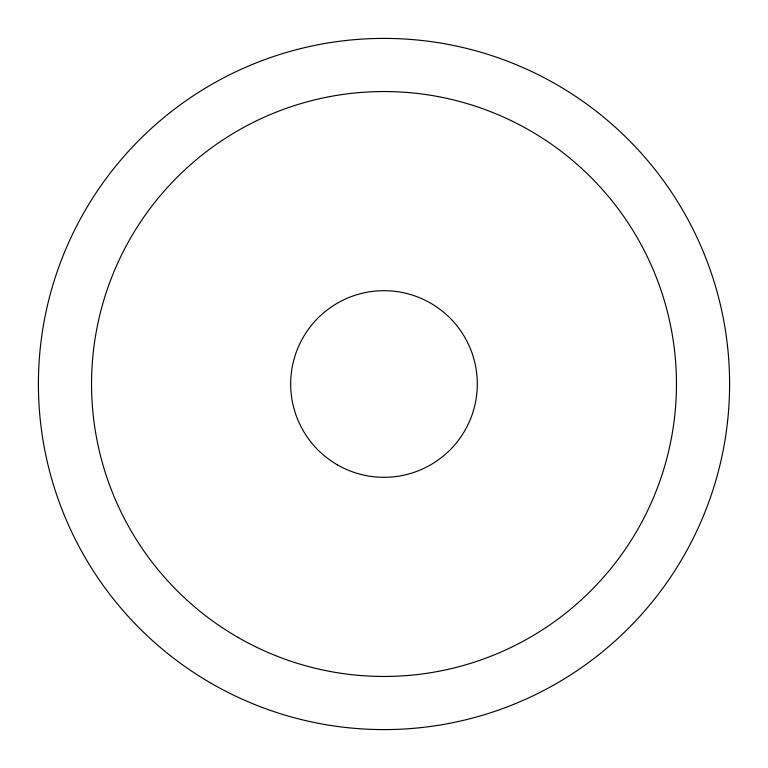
<?xml version="1.0" encoding="UTF-8"?>
<svg xmlns="http://www.w3.org/2000/svg" width="768" height="768" viewBox="0 0 768 768"><rect width="100%" height="100%" fill="white"/><g stroke="black" fill="none" stroke-linecap="round" stroke-linejoin="round"><path stroke-width="1.15" d="M211.2 683.299A345.6 345.6 0 0 0 729.6 384A345.6 345.6 0 0 0 211.2 84.701A345.6 345.6 0 0 0 211.2 683.299M337.344 464.813A93.312 93.312 0 0 0 477.312 384A93.312 93.312 0 0 0 337.344 303.187A93.312 93.312 0 0 0 337.344 464.813M237.773 637.277A292.464 292.464 0 0 0 676.464 384A292.464 292.464 0 0 0 237.773 130.723A292.464 292.464 0 0 0 237.773 637.277"/></g></svg>
